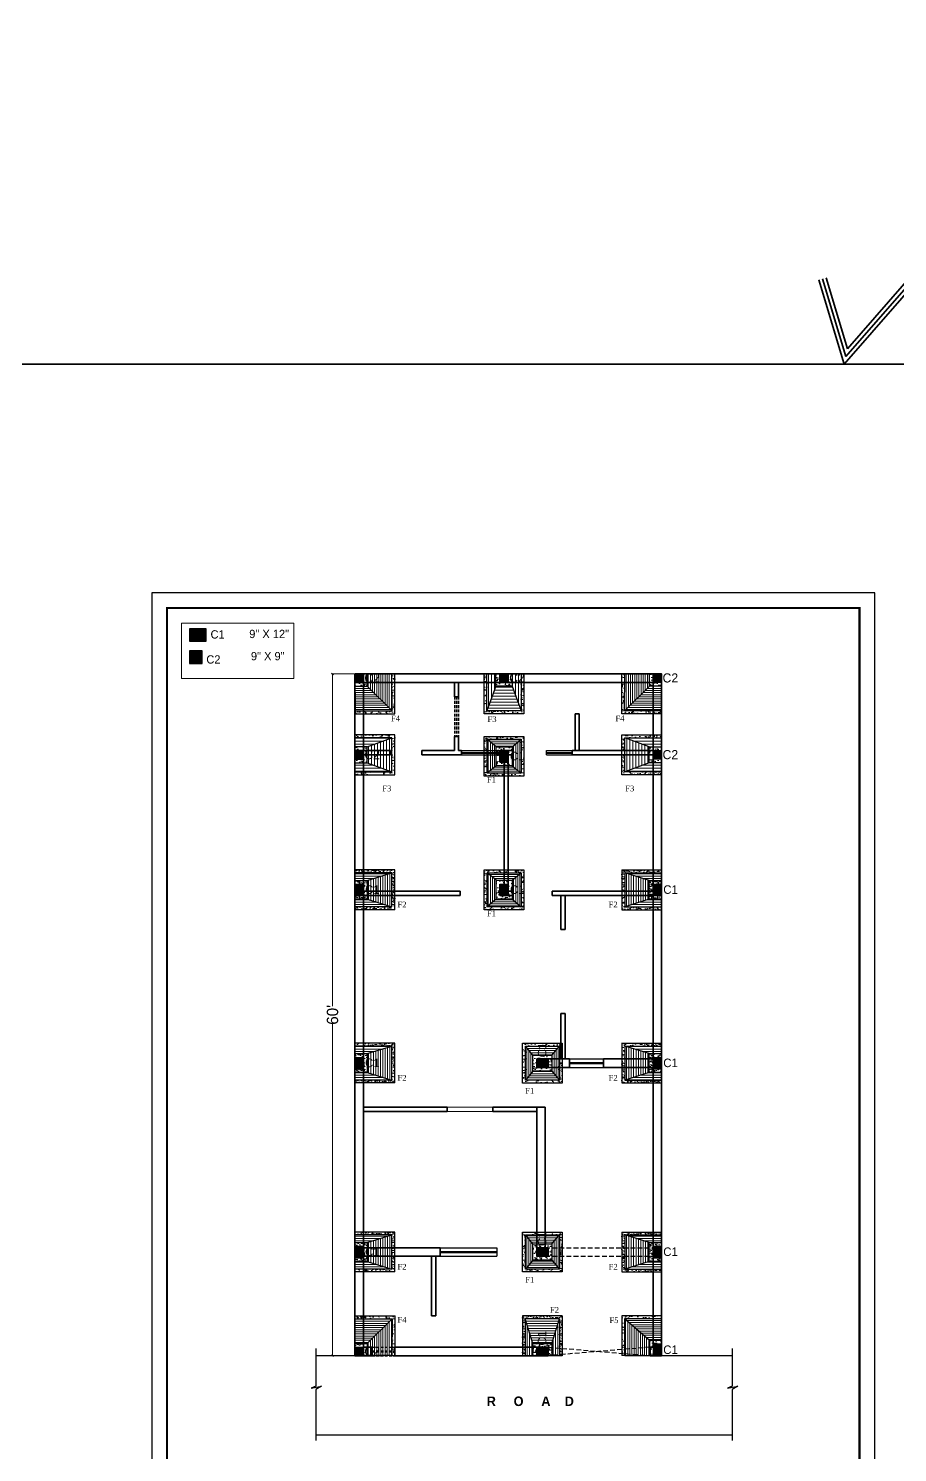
# Model space of a CAD drawing. Header units: millimetres. Extents: x -6808 to 215771, y -89660 to -16303.
# Drawn here: x 96066 to 96984, y -51904 to -50400 of the extents above; entities that cross this region are included whole.
import ezdxf

# ---------------------------------------------------------------- set-up
doc = ezdxf.new("R2010")
doc.units = ezdxf.units.MM
doc.header["$PDMODE"] = 35
doc.linetypes.add('ACAD_ISO10W100', pattern=[18, 12, -3, 0, -3])
doc.linetypes.add('DASHED', pattern=[0.75, 0.5, -0.25])
doc.layers.get('0').update_dxf_attribs({"color": 8})
for name, color, linetype, lineweight in [('COL. FOUN', 6, 'Continuous', 30), ('col.center', 5, 'ACAD_ISO10W100', 15), ('column', 5, 'Continuous', 30), ('COLUMN FOOTING PLAN', 6, 'Continuous', 0), ('dim2', 6, 'Continuous', 20), ('FORMAT LAAYER', 250, 'Continuous', 13), ('wall', 7, 'Continuous', 35)]:
    doc.layers.add(name, color=color, linetype=linetype, lineweight=lineweight)
doc.layers.add('FORMAT', color=7, linetype='Continuous')
doc.layers.add('WIN', color=5, linetype='Continuous')
doc.styles.add('cdim', font='arial.ttf')
doc.styles.add('SAJ', font='eurr____.ttf')
doc.styles.get("Standard").update_dxf_attribs({"font": 'times.ttf'})
doc.dimstyles.new('SAJ', dxfattribs={"dimtxt": 5, "dimasz": 2, "dimexe": 1, "dimexo": 1, "dimgap": 0.09375, "dimtad": 0, "dimdec": 1, "dimzin": 0, "dimdsep": 46, "dimlunit": 4, "dimtxsty": 'SAJ', "dimblk": 'OBLIQUE', "dimcen": 0.125, "dimdle": 0.375, "dimadec": 0, "dimazin": 0, "dimtfac": 1, "dimtdec": 1, "dimtofl": 0, "dimtmove": 0, "dimatfit": 3, "dimldrblk": 'OBLIQUE', "dimfxl": 1, "dimtolj": 1, "dimtzin": 0, "dimlwd": 5, "dimlwe": 5, "dimarcsym": 1})
pattern_1 = [(95, (0, 0), (4.963968, 4.1652637), [0.675, -7.425]), (40, (0, 0), (-5.6699295, 3.9039133), [0.54, -5.94]), (145.451444, (0.4137, 0.347), (-0.7059615, 8.069177), [0.5736617, -6.310279]), (91.1842, (-1.273, 1.273), (7.8452405, 5.738524), [1.0125, -11.1375]), (141.63564, (-0.619, 1.751), (-0.251101, 12.147405), [0.860493, -9.465424]), (36.18416, (-1.273, 1.273), (-0.251101, 12.147405), [0.81, -8.91]), (66, (-0.318, 1.591), (6.3609441, 1.2364423), [0.675, -7.425]), (11, (-0.318, 1.591), (-3.0663773, 6.163276), [0.54, -5.94]), (116.451445, (0.212, 1.694), (3.2945668, 7.399718), [0.5736617, -6.310279]), (82.5, (0, 0), (-2.04113867, 2.19590836), [0, -5.868, 0, -6.03, 0, -5.9625]), (52.5, (0, 0), (-0.8358565, 4.184185), [0, -3.438, 0, -5.733, 0, -2.2725]), (12.5, (-1.4192, -1.4192), (3.5407635, 3.25368686), [0, -2.25, 0, -7.02, 0, -9.315]), (2.5, (-2.0556, -2.0556), (3.0743098, 4.3484383), [0, -2.925, 0, -4.662, 0, -6.615])]
pattern_2 = [(180, (0, 0), (-4e-16, -2.5), [])]
pattern_3 = [(95, (34989.722, -29367.6926), (7.0047325, 5.877669), [0.9525, -10.4775]), (40, (34989.722, -29367.693), (-8.0008945, 5.5088503), [0.762, -8.382]), (145.451, (34990.306, -29367.203), (-0.9961079, 11.3865118), [0.8095, -8.9045]), (91.1842, (34987.926, -29365.897), (11.0705122, 8.0976706), [1.42875, -15.71625]), (141.6356, (34988.848, -29365.222), (-0.3543072, 17.1413216), [1.21425, -13.35675]), (36.184, (34987.926, -29365.897), (-0.3542786, 17.1413193), [1.143, -12.573]), (66, (34989.273, -29365.4475), (8.9760276, 1.7447634), [0.9525, -10.4775]), (11, (34989.273, -29365.4475), (-4.3269963, 8.6970597), [0.762, -8.382]), (116.4514, (34990.021, -29365.302), (4.649002, 10.4418228), [0.8095, -8.9045]), (82.5, (34989.722, -29367.6926), (-2.88027345, 3.09867068), [0, -8.2804, 0, -8.509, 0, -8.41375]), (52.5, (34989.722, -29367.6926), (-1.17948637, 5.90435), [0, -4.8514, 0, -8.0899, 0, -3.20675]), (12.5, (34987.7193, -29369.695), (4.99639315, 4.59130978), [0, -3.175, 0, -9.906, 0, -13.1445]), (2.5, (34986.821, -29370.593), (4.3381952, 6.13611964), [0, -4.1275, 0, -6.5786, 0, -9.3345])]
pattern_4 = [(180, (34897.6731, -29623.1107), (-2e-16, -2.2225), [])]
pattern_5 = [(90, (34897.6731, -29623.1107), (-2.2225, 2e-16), [])]

# ---------------------------------------------------------------- blocks, each defined once
blk = doc.blocks.new('_Oblique')
at = {"color": 0, "linetype": 'ByBlock', "lineweight": -2}
blk.add_line((-0.5, -0.5), (0.5, 0.5), dxfattribs=at)
blk = doc.blocks.new('*D1639')
at = {"layer": 'Defpoints', "color": 0, "transparency": 16777216}
for p in [(96386.9, -51081.4), (96410.6, -51081.4), (96410.6, -51801.4)]:
    blk.add_point(p, dxfattribs=at)
at = {"layer": 'dim2', "color": 0, "linetype": 'DASHED', "lineweight": 5, "transparency": 16777216}
for p, q in [((96409.6, -51081.4), (96385.9, -51081.4)), ((96386.9, -51081), (96386.9, -51432.3)), ((96386.9, -51801.7), (96386.9, -51450.4)), ((96409.6, -51801.4), (96385.9, -51801.4))]:
    blk.add_line(p, q, dxfattribs=at)
at = {"layer": 'dim2', "color": 0, "lineweight": 5, "transparency": 16777216, "xscale": 2, "yscale": 2, "zscale": 2}
for p, rotation in [((96386.9, -51081.4), 90), ((96386.9, -51801.4), 270)]:
    blk.add_blockref('_Oblique', p, dxfattribs=dict(at, rotation=rotation))
at = {"layer": 'dim2', "color": 0, "transparency": 16777216, "insert": (96386.9, -51441.4), "char_height": 12, "attachment_point": 5, "rotation": 90, "style": 'SAJ'}
blk.add_mtext("\\A1;60'", dxfattribs=at)
blk = doc.blocks.new('A$C32B276F4')
at = {"layer": 'column'}
blk.add_hatch(color=256, dxfattribs=at).paths.add_polyline_path([(9, 0), (9, 9), (0, 9), (0, 0)])
for p, q in [((0, 0), (0, 9)), ((0, 9), (9, 9)), ((9, 0), (0, 0)), ((9, 9), (9, 0))]:
    blk.add_line(p, q, dxfattribs=at)
at = {"layer": 'col.center', "linetype": 'ByBlock', "insert": (10, 9.6), "char_height": 9.6, "width": 293.694, "attachment_point": 1, "style": 'SAJ'}
blk.add_mtext('\\A1;{\\fCentury Gothic|b0|i0|c0|p34;C2}', dxfattribs=at)
blk = doc.blocks.new('c1')
at = {"layer": 'column'}
blk.add_hatch(color=256, dxfattribs=at).paths.add_polyline_path([(58376.5, -43564.4), (58385.5, -43564.4), (58385.5, -43552.4), (58376.5, -43552.4)])
for p, q in [((58376.5, -43552.4), (58376.5, -43564.4)), ((58376.5, -43552.4), (58385.5, -43552.4)), ((58385.5, -43564.4), (58385.5, -43552.4)), ((58376.5, -43564.4), (58385.5, -43564.4))]:
    blk.add_line(p, q, dxfattribs=at)
blk = doc.blocks.new('f4')
at = {"layer": 'COL. FOUN', "lineweight": 9}
h = blk.add_hatch(dxfattribs=at)
h.set_pattern_fill('AR-CONC', color=8, scale=0.05, angle=45, style=0)
h.set_pattern_definition([(95, (16713.942, -12505.163), (7.0047325, 5.877669), [0.9525, -10.4775]), (40, (16713.942, -12505.163), (-8.00089445, 5.5088503), [0.762, -8.382]), (145.451, (16714.5255, -12504.673), (-0.9961079, 11.3865118), [0.8095, -8.9045]), (91.1842, (16712.146, -12503.367), (11.0705122, 8.0976706), [1.42875, -15.71625]), (141.6356, (16713.068, -12502.692), (-0.3543072, 17.1413216), [1.21425, -13.35675]), (36.184, (16712.146, -12503.367), (-0.3542786, 17.1413193), [1.143, -12.573]), (66, (16713.493, -12502.918), (8.97602756, 1.7447634), [0.9525, -10.4775]), (11, (16713.493, -12502.918), (-4.3269963, 8.6970597), [0.762, -8.382]), (116.4514, (16714.241, -12502.773), (4.649002, 10.4418228), [0.8095, -8.9045]), (82.5, (16713.9418, -12505.163), (-2.88027345, 3.09867068), [0, -8.2804, 0, -8.509, 0, -8.41375]), (52.5, (16713.9418, -12505.163), (-1.17948637, 5.90435001), [0, -4.8514, 0, -8.0899, 0, -3.20675]), (12.5, (16711.939, -12507.1657), (4.99639315, 4.59130978), [0, -3.175, 0, -9.906, 0, -13.1445]), (2.5, (16711.041, -12508.0637), (4.33819522, 6.13611964), [0, -4.1275, 0, -6.5786, 0, -9.3345])])
h.paths.add_polyline_path([(99636.3, -47136.8), (99649.3, -47136.8), (99649.3, -47132.8), (99640.3, -47132.8), (99640.3, -47123.8), (99636.3, -47123.8)], flags=17)
h.paths.add_polyline_path([(99610, -47162.8), (99610.3, -47123.8), (99607.3, -47123.8), (99607.3, -47165.8), (99649.3, -47165.8), (99649, -47162.8)])
at = {"layer": 'COL. FOUN', "lineweight": 15}
h = blk.add_hatch(dxfattribs=at)
h.set_pattern_fill('ANSI31', color=8, scale=0.7, angle=45, style=0)
h.set_pattern_definition([(90, (16713.9418, -12505.163), (-2.2225, 2e-16), [])])
h.paths.add_polyline_path([(99610.3, -47123.7), (99610, -47162.8), (99636.3, -47136.8), (99636.3, -47123.8)])
h = blk.add_hatch(dxfattribs=at)
h.set_pattern_fill('ANSI31', color=8, scale=0.7, angle=135, style=0)
h.set_pattern_definition([(180, (16713.9418, -12505.163), (-2e-16, -2.2225), [])])
h.paths.add_polyline_path([(99610, -47162.8), (99649, -47162.8), (99649.3, -47136.8), (99636.3, -47136.8)])
at = {"layer": 'COL. FOUN'}
for p, q in [((99607.3, -47165.8), (99607.3, -47123.8)), ((99610.3, -47123.8), (99607.3, -47123.8)), ((99610, -47162.8), (99610.3, -47123.8)), ((99610.3, -47123.8), (99649.3, -47123.8)), ((99649.3, -47123.8), (99649, -47162.8)), ((99636.3, -47136.8), (99610, -47162.7)), ((99649, -47162.8), (99610, -47162.8)), ((99649, -47162.8), (99649, -47165.8)), ((99649, -47165.8), (99607.3, -47165.8))]:
    blk.add_line(p, q, dxfattribs=at)
blk.add_lwpolyline([(99649.3, -47136.8), (99636.3, -47136.8), (99636.3, -47123.8)], dxfattribs=at)
blk.add_lwpolyline([(99640.3, -47123.8), (99649.3, -47123.8), (99649.3, -47132.8), (99640.3, -47132.8)], close=True, dxfattribs=at)
blk = doc.blocks.new('F8')
at = {"layer": 'COL. FOUN', "lineweight": 9}
h = blk.add_hatch(dxfattribs=at)
h.set_pattern_fill('AR-CONC', color=8, scale=0.05, angle=45, style=0)
h.paths.add_polyline_path([(99816, -47389), (99858, -47389), (99858, -47347), (99855, -47347), (99855, -47386), (99819, -47386), (99819, -47347), (99816, -47347)])
at = {"layer": 'COL. FOUN', "lineweight": 15}
h = blk.add_hatch(dxfattribs=at)
h.set_pattern_fill('ANSI31', color=8, angle=225, style=0)
h.paths.add_polyline_path([(99828.5, -47360), (99828.5, -47347), (99819, -47347), (99819, -47386)])
h = blk.add_hatch(dxfattribs=at)
h.set_pattern_fill('ANSI31', color=8, angle=135, style=0)
h.paths.add_polyline_path([(99819, -47386), (99855, -47386), (99845.5, -47360), (99828.5, -47360)])
at = {"layer": 'COL. FOUN', "lineweight": 9}
h = blk.add_hatch(dxfattribs=at)
h.set_pattern_fill('AR-CONC', color=8, scale=0.05, angle=45, style=0)
h.set_pattern_definition([(95, (0, 0), (7.0047325, 5.87766897), [0.9525, -10.4775]), (40, (0, 0), (-8.00089445, 5.5088503), [0.762, -8.382]), (145.451, (0.584, 0.49), (-0.9961079, 11.38651184), [0.8095, -8.9045]), (91.1842, (-1.796, 1.796), (11.0705122, 8.0976706), [1.42875, -15.71625]), (141.6356, (-0.874, 2.471), (-0.3543072, 17.1413216), [1.21425, -13.35675]), (36.184, (-1.796, 1.796), (-0.3542786, 17.1413193), [1.143, -12.573]), (66, (-0.449, 2.245), (8.97602756, 1.7447634), [0.9525, -10.4775]), (11, (-0.449, 2.245), (-4.3269963, 8.69705966), [0.762, -8.382]), (116.4514, (0.299, 2.3905), (4.649002, 10.4418228), [0.8095, -8.9045]), (82.5, (0, 0), (-2.88027345, 3.09867068), [0, -8.2804, 0, -8.509, 0, -8.41375]), (52.5, (0, 0), (-1.17948637, 5.90435001), [0, -4.8514, 0, -8.0899, 0, -3.20675]), (12.5, (-2.0026, -2.0026), (4.99639315, 4.59130978), [0, -3.175, 0, -9.906, 0, -13.1445]), (2.5, (-2.9006, -2.9006), (4.33819522, 6.13611964), [0, -4.1275, 0, -6.5786, 0, -9.3345])])
h.paths.add_polyline_path([(99845.5, -47360), (99845.5, -47347), (99841.5, -47347), (99841.5, -47356), (99832.5, -47356), (99832.5, -47347), (99828.5, -47347), (99828.5, -47360)])
at = {"layer": 'COL. FOUN', "lineweight": 15}
h = blk.add_hatch(dxfattribs=at)
h.set_pattern_fill('ANSI31', color=8, angle=225, style=0)
h.paths.add_polyline_path([(99855, -47386), (99855, -47347), (99845.5, -47347), (99845.5, -47360)])
at = {"layer": 'COL. FOUN', "ltscale": 5}
for p, q in [((99828.5, -47360), (99819, -47386)), ((99845.5, -47360), (99855, -47386))]:
    blk.add_line(p, q, dxfattribs=at)
for points in [[(99858, -47347), (99858, -47389), (99816, -47389), (99816, -47347)], [(99855, -47347), (99855, -47386), (99819, -47386), (99819, -47347)], [(99845.5, -47347), (99845.5, -47360), (99828.5, -47360), (99828.5, -47347)], [(99841.5, -47347), (99841.5, -47356), (99832.5, -47356), (99832.5, -47347)]]:
    blk.add_lwpolyline(points, close=True, dxfattribs=at)
blk = doc.blocks.new('F3')
at = {"layer": 'COL. FOUN', "lineweight": 9}
h = blk.add_hatch(dxfattribs=at)
h.set_pattern_fill('AR-CONC', color=8, scale=0.9, angle=45, style=0)
h.set_pattern_definition(pattern_1)
h.paths.add_polyline_path([(9231.7, -2160.4), (9231.7, -2202.4), (9273.7, -2202.4), (9273.7, -2199.4), (9234.7, -2199.4), (9234.7, -2163.4), (9273.7, -2163.4), (9273.7, -2160.4)])
at = {"layer": 'COL. FOUN', "lineweight": 15}
h = blk.add_hatch(dxfattribs=at)
h.set_pattern_fill('ANSI31', color=8, scale=20, angle=45, style=0)
h.set_pattern_definition([(90, (0, 0), (-2.5, 4e-16), [])])
h.paths.add_polyline_path([(9234.7, -2163.4), (9234.7, -2199.4), (9260.7, -2191.4), (9260.7, -2171.4)])
h = blk.add_hatch(dxfattribs=at)
h.set_pattern_fill('ANSI31', color=8, scale=20, angle=135, style=0)
h.set_pattern_definition(pattern_2)
h.paths.add_polyline_path([(9273.7, -2171.4), (9273.7, -2163.4), (9234.7, -2163.4), (9260.7, -2171.4)])
at = {"layer": 'COL. FOUN', "lineweight": 9}
h = blk.add_hatch(dxfattribs=at)
h.set_pattern_fill('AR-CONC', color=8, scale=0.9, angle=45, style=0)
h.set_pattern_definition(pattern_1)
h.paths.add_polyline_path([(9264.7, -2175.4), (9273.7, -2175.4), (9273.7, -2171.4), (9260.7, -2171.4), (9260.7, -2191.4), (9273.7, -2191.4), (9273.7, -2187.4), (9264.7, -2187.4)])
at = {"layer": 'COL. FOUN', "lineweight": 15}
h = blk.add_hatch(dxfattribs=at)
h.set_pattern_fill('ANSI31', color=8, scale=20, angle=135, style=0)
h.set_pattern_definition(pattern_2)
h.paths.add_polyline_path([(9273.7, -2199.4), (9273.7, -2191.4), (9260.7, -2191.4), (9234.7, -2199.4)])
at = {"layer": 'COL. FOUN', "ltscale": 5}
for p, q in [((9231.7, -2160.4), (9231.7, -2202.4)), ((9231.7, -2160.4), (9273.7, -2160.4)), ((9234.7, -2163.4), (9234.7, -2199.4)), ((9234.7, -2163.4), (9273.7, -2163.4)), ((9273.7, -2160.4), (9273.7, -2202.4)), ((9231.7, -2202.4), (9273.7, -2202.4)), ((9234.7, -2199.4), (9273.7, -2199.4))]:
    blk.add_line(p, q, dxfattribs=at)
at = {"layer": 'COL. FOUN'}
for p, q in [((9260.7, -2171.4), (9234.7, -2163.4)), ((9260.7, -2191.4), (9234.7, -2199.4))]:
    blk.add_line(p, q, dxfattribs=at)
blk.add_lwpolyline([(9273.7, -2191.4), (9260.7, -2191.4), (9260.7, -2171.4), (9273.7, -2171.4)], dxfattribs=at)
blk.add_lwpolyline([(9273.7, -2187.4), (9264.7, -2187.4), (9264.7, -2175.4), (9273.7, -2175.4)], close=True, dxfattribs=at)
blk = doc.blocks.new('c5')
at = {"layer": 'COL. FOUN', "lineweight": 9}
h = blk.add_hatch(dxfattribs=at)
h.set_pattern_fill('AR-CONC', color=8, scale=0.05, angle=45, style=0)
h.set_pattern_definition(pattern_3)
h.paths.add_polyline_path([(81384.5, -46418.5), (81342.5, -46418.5), (81342.5, -46460.5), (81384.5, -46460.5)])
h.paths.add_polyline_path([(81381.5, -46457.5), (81345.5, -46457.5), (81345.5, -46421.5), (81381.5, -46421.5)], flags=16)
h.paths.add_polyline_path([(81373.5, -46448), (81353.5, -46448), (81353.5, -46431), (81373.5, -46431)], flags=0)
h.paths.add_polyline_path([(81369.5, -46444), (81357.5, -46444), (81357.5, -46435), (81369.5, -46435)], flags=0)
at = {"layer": 'COL. FOUN', "lineweight": 15}
h = blk.add_hatch(dxfattribs=at)
h.set_pattern_fill('ANSI31', color=8, scale=0.7, angle=135, style=0)
h.set_pattern_definition(pattern_4)
h.paths.add_polyline_path([(81353.5, -46431), (81373.5, -46431), (81381.5, -46421.5), (81345.5, -46421.5)])
h = blk.add_hatch(dxfattribs=at)
h.set_pattern_fill('ANSI31', color=8, scale=0.7, angle=45, style=0)
h.set_pattern_definition(pattern_5)
h.paths.add_polyline_path([(81345.5, -46457.5), (81353.5, -46448), (81353.5, -46431), (81345.5, -46421.5)])
h = blk.add_hatch(dxfattribs=at)
h.set_pattern_fill('ANSI31', color=8, scale=0.7, angle=45, style=0)
h.set_pattern_definition(pattern_5)
h.paths.add_polyline_path([(81373.5, -46448), (81381.5, -46457.5), (81381.5, -46421.5), (81373.5, -46431)])
at = {"layer": 'COL. FOUN', "lineweight": 9}
h = blk.add_hatch(dxfattribs=at)
h.set_pattern_fill('AR-CONC', color=8, scale=0.05, angle=45, style=0)
h.set_pattern_definition(pattern_3)
h.paths.add_polyline_path([(81356.5, -46431), (81356.5, -46448), (81373.5, -46448), (81373.5, -46431)])
h.paths.add_polyline_path([(81369.5, -46435), (81369.5, -46444), (81360.5, -46444), (81360.5, -46435)], flags=16)
at = {"layer": 'COL. FOUN', "lineweight": 15}
h = blk.add_hatch(dxfattribs=at)
h.set_pattern_fill('ANSI31', color=8, scale=0.7, angle=135, style=0)
h.set_pattern_definition(pattern_4)
h.paths.add_polyline_path([(81353.5, -46448), (81345.5, -46457.5), (81381.5, -46457.5), (81373.5, -46448)])
at = {"layer": 'COL. FOUN'}
for p, q in [((81353.5, -46431), (81345.5, -46421.5)), ((81373.5, -46431), (81381.5, -46421.5)), ((81353.5, -46448), (81345.5, -46457.5)), ((81373.5, -46448), (81381.5, -46457.5))]:
    blk.add_line(p, q, dxfattribs=at)
for points in [[(81342.5, -46418.5), (81384.5, -46418.5), (81384.5, -46460.5), (81342.5, -46460.5)], [(81345.5, -46421.5), (81381.5, -46421.5), (81381.5, -46457.5), (81345.5, -46457.5)], [(81353.5, -46431), (81373.5, -46431), (81373.5, -46448), (81353.5, -46448)], [(81357.5, -46435), (81369.5, -46435), (81369.5, -46444), (81357.5, -46444)]]:
    blk.add_lwpolyline(points, close=True, dxfattribs=at)
blk = doc.blocks.new('FF')
at = {"layer": 'COL. FOUN', "lineweight": 9}
h = blk.add_hatch(dxfattribs=at)
h.set_pattern_fill('AR-CONC', color=8, scale=0.05, angle=45, style=0)
h.paths.add_polyline_path([(99860.3, -47165.8), (99902.3, -47165.8), (99902.3, -47162.8), (99863, -47162.8), (99863, -47123.8), (99860.3, -47123.8)])
at = {"layer": 'COL. FOUN', "lineweight": 15}
h = blk.add_hatch(dxfattribs=at)
h.set_pattern_fill('ANSI31', color=8, scale=0.7, angle=45, style=0)
h.paths.add_polyline_path([(99863, -47162.8), (99863, -47162.8), (99889.3, -47139.8), (99889.3, -47123.8), (99863, -47123.8)])
at = {"layer": 'COL. FOUN', "lineweight": 9}
h = blk.add_hatch(dxfattribs=at)
h.set_pattern_fill('AR-CONC', color=8, scale=0.05, angle=45, style=0)
h.paths.add_polyline_path([(99893.3, -47135.8), (99893.3, -47123.8), (99889.3, -47123.8), (99889.3, -47139.8), (99902.3, -47139.8), (99902.3, -47135.8)])
at = {"layer": 'COL. FOUN', "lineweight": 15}
h = blk.add_hatch(dxfattribs=at)
h.set_pattern_fill('ANSI31', color=8, scale=0.7, angle=135, style=0)
h.paths.add_polyline_path([(99863, -47162.8), (99902.3, -47162.8), (99902.3, -47139.8), (99889.3, -47139.8)])
at = {"layer": 'COL. FOUN'}
for p, q in [((99860.3, -47165.8), (99860.3, -47123.8)), ((99863.3, -47123.8), (99860.3, -47123.8)), ((99863, -47162.8), (99863, -47123.8)), ((99863.3, -47123.8), (99902.3, -47123.8)), ((99902.3, -47123.8), (99902.3, -47165.8)), ((99889.3, -47139.8), (99863, -47162.8)), ((99902.3, -47162.8), (99863, -47162.8)), ((99902.3, -47165.8), (99860.3, -47165.8))]:
    blk.add_line(p, q, dxfattribs=at)
blk.add_lwpolyline([(99902.3, -47139.8), (99889.3, -47139.8), (99889.3, -47123.8)], dxfattribs=at)
blk.add_lwpolyline([(99893.3, -47123.8), (99902.3, -47123.8), (99902.3, -47135.8), (99893.3, -47135.8)], close=True, dxfattribs=at)

msp = doc.modelspace()

# ---------------------------------------------------------------- hatches: boundary and pattern name
at = {"layer": 'column', "ltscale": 2}
for points in [[(96235.891, -51033.644), (96235.891, -51046.743), (96253.356, -51046.743), (96253.356, -51033.644)], [(96248.99, -51070.193), (96248.99, -51057.094), (96235.891, -51057.094), (96235.891, -51070.193)]]:
    msp.add_hatch(color=5, dxfattribs=at).paths.add_polyline_path(points)

# ---------------------------------------------------------------- linework, layer by layer
at = {"linetype": 'ByBlock', "lineweight": 20}
for p, q in [((96508.068, -51538.866), (96556.068, -51538.866)), ((96508.068, -51543.366), (96556.068, -51543.366))]:
    msp.add_line(p, q, dxfattribs=at)
at = {"linetype": 'DASHED', "ltscale": 10}
for p, q in [((96611.568, -51687.366), (96725.568, -51687.366)), ((96611.568, -51696.366), (96725.568, -51696.366)), ((96614.568, -51792.366), (96722.568, -51801.366)), ((96722.568, -51792.366), (96614.568, -51801.366))]:
    msp.add_line(p, q, dxfattribs=at)
for points in [[(96369.364, -51793.849), (96369.364, -51833.407), (96364.19, -51835.803), (96375.226, -51833.617), (96369.396, -51837.073), (96369.396, -51890.99)], [(96809.178, -51793.849), (96809.178, -51833.407), (96804.004, -51835.803), (96815.04, -51833.617), (96809.209, -51837.073), (96809.209, -51890.99)]]:
    msp.add_lwpolyline(points)
at = {"lineweight": 30}
for points in [[(96440.568, -51801.366), (96369.364, -51801.366)], [(96809.178, -51801.366), (96733.556, -51801.366)], [(96809.209, -51885.366), (96369.396, -51885.366)]]:
    msp.add_lwpolyline(points, dxfattribs=at)
at = {"layer": 'column', "lineweight": 18}
msp.add_lwpolyline([(96227.243, -51027.594), (96345.922, -51027.594), (96345.922, -51086.267), (96227.243, -51086.267)], close=True, dxfattribs=at)
at = {"layer": 'column', "ltscale": 2}
for points in [[(96235.891, -51033.644), (96235.891, -51046.743), (96253.356, -51046.743), (96253.356, -51033.644)], [(96235.891, -51070.193), (96248.99, -51070.193), (96248.99, -51057.094), (96235.891, -51057.094)]]:
    msp.add_lwpolyline(points, close=True, dxfattribs=at)
at = {"layer": 'FORMAT', "color": 0}
msp.add_lwpolyline([(96195.876, -50995.634), (96195.876, -52080.284), (96959.714, -52080.284), (96959.714, -50995.634)], close=True, dxfattribs=at)
msp.add_lwpolyline([(96195.876, -50995.634), (96195.876, -52080.284), (96959.714, -52080.284), (96959.714, -50995.634)], close=True, dxfattribs=at)
at = {"layer": 'FORMAT', "color": 0, "const_width": 2.24}
msp.add_lwpolyline([(96211.953, -51011.711), (96211.953, -52064.207), (96943.637, -52064.207), (96943.637, -51011.711)], close=True, dxfattribs=at)
msp.add_lwpolyline([(96211.953, -51011.711), (96211.953, -52064.207), (96943.637, -52064.207), (96943.637, -51011.711)], close=True, dxfattribs=at)
at = {"layer": 'wall'}
for p, q in [((96927.261, -50754.305), (97232.162, -50404.911)), ((96929.028, -50746.197), (97229.148, -50402.281)), ((96930.794, -50738.089), (97226.134, -50399.651)), ((96900.81, -50665.149), (96927.261, -50754.305)), ((96904.645, -50664.012), (96929.028, -50746.197)), ((96908.479, -50662.874), (96930.794, -50738.089)), ((96725.568, -51090.366), (96419.568, -51090.366)), ((96419.568, -51090.366), (96419.568, -51792.366)), ((96725.568, -51792.366), (96725.568, -51090.366)), ((96632.568, -51487.866), (96632.568, -51463.866)), ((96602.568, -51496.866), (96602.568, -51487.866)), ((96602.568, -51487.866), (96637.068, -51487.866)), ((96637.068, -51487.866), (96637.068, -51496.866)), ((96673.068, -51487.866), (96725.568, -51487.866)), ((96673.068, -51487.866), (96673.068, -51496.866)), ((96611.568, -51496.866), (96602.568, -51496.866)), ((96611.568, -51496.866), (96637.068, -51496.866)), ((96673.068, -51496.866), (96725.568, -51496.866)), ((96602.568, -51687.366), (96602.568, -51538.866)), ((96602.568, -51538.866), (96611.568, -51538.866)), ((96611.568, -51696.366), (96611.568, -51538.866)), ((96419.568, -51687.366), (96500.568, -51687.366)), ((96500.568, -51696.366), (96500.568, -51687.366)), ((96602.568, -51687.366), (96602.568, -51696.366)), ((96419.568, -51696.366), (96500.568, -51696.366)), ((96602.568, -51696.366), (96611.568, -51696.366)), ((96419.568, -51792.366), (96428.568, -51792.366)), ((96428.568, -51792.366), (96428.568, -51801.366)), ((96452.568, -51792.366), (96614.568, -51792.366)), ((96452.568, -51792.366), (96452.568, -51801.366)), ((96614.568, -51792.366), (96614.568, -51801.366)), ((96722.568, -51792.366), (96725.568, -51792.366)), ((96722.568, -51792.366), (96722.568, -51801.366))]:
    msp.add_line(p, q, dxfattribs=at)
at = {"layer": 'wall', "color": 1}
for p, q in [((96515.568, -51090.366), (96515.568, -51105.366)), ((96520.068, -51090.366), (96520.068, -51105.366)), ((96515.568, -51105.366), (96520.068, -51105.366)), ((96647.568, -51123.366), (96643.068, -51123.366)), ((96643.068, -51162.366), (96643.068, -51123.366)), ((96647.568, -51162.366), (96647.568, -51123.366)), ((96515.568, -51147.366), (96515.568, -51162.366)), ((96515.568, -51147.366), (96520.068, -51147.366)), ((96520.068, -51147.366), (96520.068, -51162.366)), ((96448.068, -51162.366), (96419.568, -51162.366)), ((96448.068, -51162.366), (96448.068, -51166.866)), ((96515.568, -51162.366), (96481.068, -51162.366)), ((96481.068, -51162.366), (96481.068, -51166.866)), ((96523.068, -51162.366), (96520.068, -51162.366)), ((96523.068, -51162.366), (96523.068, -51166.866)), ((96577.068, -51162.366), (96563.568, -51162.366)), ((96563.568, -51166.866), (96563.568, -51162.366)), ((96577.068, -51166.866), (96577.068, -51162.366)), ((96725.568, -51162.366), (96640.068, -51162.366)), ((96640.068, -51162.366), (96640.068, -51166.866)), ((96448.068, -51166.866), (96419.568, -51166.866)), ((96523.068, -51166.866), (96481.068, -51166.866)), ((96577.068, -51166.866), (96563.568, -51166.866)), ((96568.068, -51166.866), (96568.068, -51310.866)), ((96572.568, -51166.866), (96572.568, -51310.866)), ((96725.568, -51166.866), (96640.068, -51166.866)), ((96521.568, -51310.866), (96419.568, -51310.866)), ((96521.568, -51315.366), (96419.568, -51315.366)), ((96521.568, -51315.366), (96521.568, -51310.866)), ((96577.068, -51310.866), (96563.568, -51310.866)), ((96563.568, -51315.366), (96563.568, -51310.866)), ((96577.068, -51315.366), (96563.568, -51315.366)), ((96577.068, -51315.366), (96577.068, -51310.866)), ((96725.568, -51310.866), (96619.068, -51310.866)), ((96619.068, -51315.366), (96619.068, -51310.866)), ((96725.568, -51315.366), (96619.068, -51315.366)), ((96628.068, -51351.366), (96628.068, -51315.366)), ((96632.568, -51351.366), (96632.568, -51315.366)), ((96632.568, -51351.366), (96628.068, -51351.366)), ((96628.068, -51487.866), (96628.068, -51439.866)), ((96628.068, -51439.866), (96632.568, -51439.866)), ((96632.568, -51487.866), (96632.568, -51439.866)), ((96419.568, -51538.866), (96508.068, -51538.866)), ((96508.068, -51543.366), (96508.068, -51538.866)), ((96556.068, -51538.866), (96602.568, -51538.866)), ((96556.068, -51543.366), (96556.068, -51538.866)), ((96419.568, -51543.366), (96508.068, -51543.366)), ((96556.068, -51543.366), (96602.568, -51543.366)), ((96491.568, -51696.366), (96491.568, -51759.366)), ((96496.068, -51696.366), (96496.068, -51759.366)), ((96491.568, -51759.366), (96496.068, -51759.366))]:
    msp.add_line(p, q, dxfattribs=at)
at = {"layer": 'wall'}
msp.add_lwpolyline([(93918.243, -50754.305), (102727.982, -50754.305), (102727.982, -52186.548), (93918.243, -52186.548)], close=True, dxfattribs=at)
for points in [[(96722.568, -51801.366), (96734.568, -51801.366), (96734.568, -51081.366), (96410.568, -51081.366), (96410.568, -51801.366), (96428.568, -51801.366)], [(96452.568, -51801.366), (96614.568, -51801.366)]]:
    msp.add_lwpolyline(points, dxfattribs=at)
at = {"layer": 'WIN', "linetype": 'DASHED', "ltscale": 6}
for p, q in [((96515.568, -51105.366), (96515.568, -51147.366)), ((96517.568, -51105.366), (96517.568, -51147.366)), ((96518.068, -51105.366), (96518.068, -51147.366)), ((96520.068, -51105.366), (96520.068, -51147.366)), ((96428.568, -51792.366), (96452.568, -51792.366)), ((96428.568, -51796.366), (96452.568, -51796.366)), ((96428.568, -51797.366), (96452.568, -51797.366)), ((96428.568, -51801.366), (96452.568, -51801.366))]:
    msp.add_line(p, q, dxfattribs=at)
at = {"layer": 'WIN'}
for p, q in [((96523.068, -51162.366), (96563.568, -51162.366)), ((96523.068, -51164.366), (96563.568, -51164.366)), ((96523.068, -51164.866), (96563.568, -51164.866)), ((96613.068, -51162.366), (96640.068, -51162.366)), ((96613.068, -51166.866), (96613.068, -51162.366)), ((96613.068, -51164.366), (96640.068, -51164.366)), ((96613.068, -51164.866), (96640.068, -51164.866)), ((96523.068, -51166.866), (96563.568, -51166.866)), ((96613.068, -51166.866), (96640.068, -51166.866)), ((96637.068, -51487.866), (96673.068, -51487.866)), ((96637.068, -51491.866), (96673.068, -51491.866)), ((96637.068, -51492.866), (96673.068, -51492.866)), ((96637.068, -51496.866), (96673.068, -51496.866)), ((96500.568, -51687.366), (96560.568, -51687.366)), ((96500.568, -51691.366), (96560.568, -51691.366)), ((96560.568, -51687.366), (96560.568, -51696.366)), ((96500.568, -51692.366), (96560.568, -51692.366)), ((96500.568, -51696.366), (96560.568, -51696.366))]:
    msp.add_line(p, q, dxfattribs=at)

# ---------------------------------------------------------------- block references
at = {"layer": 'COL. FOUN', "xscale": -1}
msp.add_blockref('f4', (196059.836, -3957.592), dxfattribs=at)
at = {"layer": 'COL. FOUN'}
for name, p in [('F8', (-3268.974, -3734.391)), ('f4', (-2914.7, -3957.592)), ('F3', (87460.872, -49127.97)), ('F3', (87460.872, -49310.97)), ('F3', (87460.872, -49510.47))]:
    msp.add_blockref(name, p, dxfattribs=at)
at = {"layer": 'COL. FOUN', "xscale": -1}
for name, p, rotation in [('F8', (49063.594, 48670.177), 90), ('FF', (-3167.711, -98925.139), 180)]:
    msp.add_blockref(name, p, dxfattribs=dict(at, rotation=rotation))
at = {"layer": 'COL. FOUN'}
for name, p, rotation in [('F8', (144081.542, 48670.177), 270), ('F3', (105684.264, -53490.761), 180), ('F3', (105684.264, -53673.761), 180), ('F3', (105684.264, -53873.261), 180), ('f4', (196059.836, -98925.139), 180), ('F3', (98789.964, -42527.669), 270)]:
    msp.add_blockref(name, p, dxfattribs=dict(at, rotation=rotation))
at = {"layer": 'column'}
for name, p in [('A$C32B276F4', (96410.568, -51090.366)), ('A$C32B276F4', (96563.568, -51090.366)), ('A$C32B276F4', (96725.568, -51090.366)), ('A$C32B276F4', (96410.568, -51171.366)), ('c1', (38187.077, -7610.004)), ('A$C32B276F4', (96725.568, -51171.366)), ('c1', (38034.077, -7751.004)), ('c1', (38187.077, -7751.004)), ('c1', (38349.077, -7751.004)), ('c1', (38034.077, -7934.004)), ('c1', (38349.077, -7934.004)), ('c1', (38034.077, -8133.504)), ('c1', (38349.077, -8133.504)), ('A$C32B276F4', (96410.568, -51801.366)), ('c1', (38349.077, -8237.004))]:
    msp.add_blockref(name, p, dxfattribs=at)
at = {"layer": 'column', "rotation": 90}
for p in [(53050.207, -109873.357), (53050.207, -110072.857), (53050.207, -110177.857)]:
    msp.add_blockref('c1', p, dxfattribs=at)
at = {"layer": 'COLUMN FOOTING PLAN', "rotation": 90}
for p in [(50128.599, -132531.82), (50128.599, -132672.82)]:
    msp.add_blockref('c5', p, dxfattribs=at)
at = {"layer": 'COLUMN FOOTING PLAN'}
for p in [(15245.114, -5052.897), (15245.114, -5252.397)]:
    msp.add_blockref('c5', p, dxfattribs=at)

# ---------------------------------------------------------------- texts
at = {"layer": 'COL. FOUN', "char_height": 6, "width": 209.63026}
for s, insert, attachment_point in [('F4', (96448.559, -51125.273), 1), ('F3', (96550.582, -51126.02), 1), ('F4', (96685.724, -51125.273), 1), ('F1', (96549.981, -51190.203), 1), ('F3', (96449.054, -51199.241), 3), ('F3', (96696.082, -51199.241), 1), ('F2', (96455.481, -51321.914), 1), ('F1', (96549.981, -51331.203), 1), ('F2', (96678.521, -51321.914), 1), ('F2', (96455.481, -51504.914), 1), ('F2', (96678.521, -51504.914), 1), ('F1', (96590.481, -51518.646), 1), ('F2', (96455.481, -51704.414), 1), ('F2', (96678.521, -51704.414), 1), ('F1', (96590.481, -51718.146), 1), ('F2', (96616.565, -51750.03), 1), ('F4', (96455.541, -51760.491), 1), ('F5', (96679.42, -51760.949), 1)]:
    msp.add_mtext(s, dxfattribs=dict(at, insert=insert, attachment_point=attachment_point))
at = {"layer": 'col.center', "linetype": 'ByBlock', "char_height": 9, "width": 293.6941, "attachment_point": 1, "style": 'SAJ'}
for insert in [(96574.298, -51163.598), (96421.298, -51304.598), (96574.298, -51304.598), (96736.298, -51304.598), (96421.298, -51487.598), (96736.298, -51487.598), (96421.298, -51687.098), (96736.298, -51687.098), (96736.298, -51790.598)]:
    msp.add_mtext('\\A1;{\\fCentury Gothic|b0|i0|c0|p34;C1}', dxfattribs=dict(at, insert=insert))
at = {"layer": 'col.center', "linetype": 'ByBlock', "char_height": 9, "width": 293.6941, "attachment_point": 1, "rotation": 90, "style": 'SAJ'}
for insert in [(96603.801, -51486.135), (96603.801, -51685.635), (96603.801, -51790.635)]:
    msp.add_mtext('\\A1;{\\fCentury Gothic|b0|i0|c0|p34;C1}', dxfattribs=dict(at, insert=insert))
at = {"layer": 'column', "linetype": 'ByBlock', "char_height": 8.73269, "attachment_point": 1, "style": 'SAJ'}
for s, insert, width in [('\\A1;{\\fCentury Gothic|b0|i0|c0|p34;C1}', (96258.01, -51035.208), 641.18496), ('\\A1;{\\fCentury Gothic|b0|i0|c0|p34;C2}', (96253.59, -51061.662), 427.45664)]:
    msp.add_mtext(s, dxfattribs=dict(at, insert=insert, width=width))
at = {"layer": 'column', "char_height": 8.73269, "width": 335.40053, "attachment_point": 5, "style": 'cdim'}
for s, insert in [('\\A1;{\\fCentury Gothic|b0|i0|c0|p34;9" X 12"}', (96319.922, -51039.164)), ('\\A1;{\\fCentury Gothic|b0|i0|c0|p34;9" X 9"}', (96318.444, -51062.616))]:
    msp.add_mtext(s, dxfattribs=dict(at, insert=insert))
at = {"layer": 'FORMAT LAAYER', "linetype": 'ByBlock', "insert": (96580.827, -51844.485), "char_height": 10.08, "width": 351.4658, "attachment_point": 2, "style": 'SAJ'}
msp.add_mtext('\\A1;{\\fCentury Gothic|b1|i0|c0|p34;        R     O     A    D }', dxfattribs=at)

# ---------------------------------------------------------------- dimensions: what is measured, and where the dimension line sits
at = {"layer": 'dim2'}
dim = msp.add_aligned_dim(p1=(96410.568, -51801.366), p2=(96410.568, -51081.366), distance=23.711, dimstyle='SAJ', override={"dimtxt": 12}, dxfattribs=at)
dim.commit()
dim.dimension.update_dxf_attribs({"geometry": '*D1639', "text_midpoint": (96386.857, -51441.366)})

doc.saveas('drawing.dxf')
